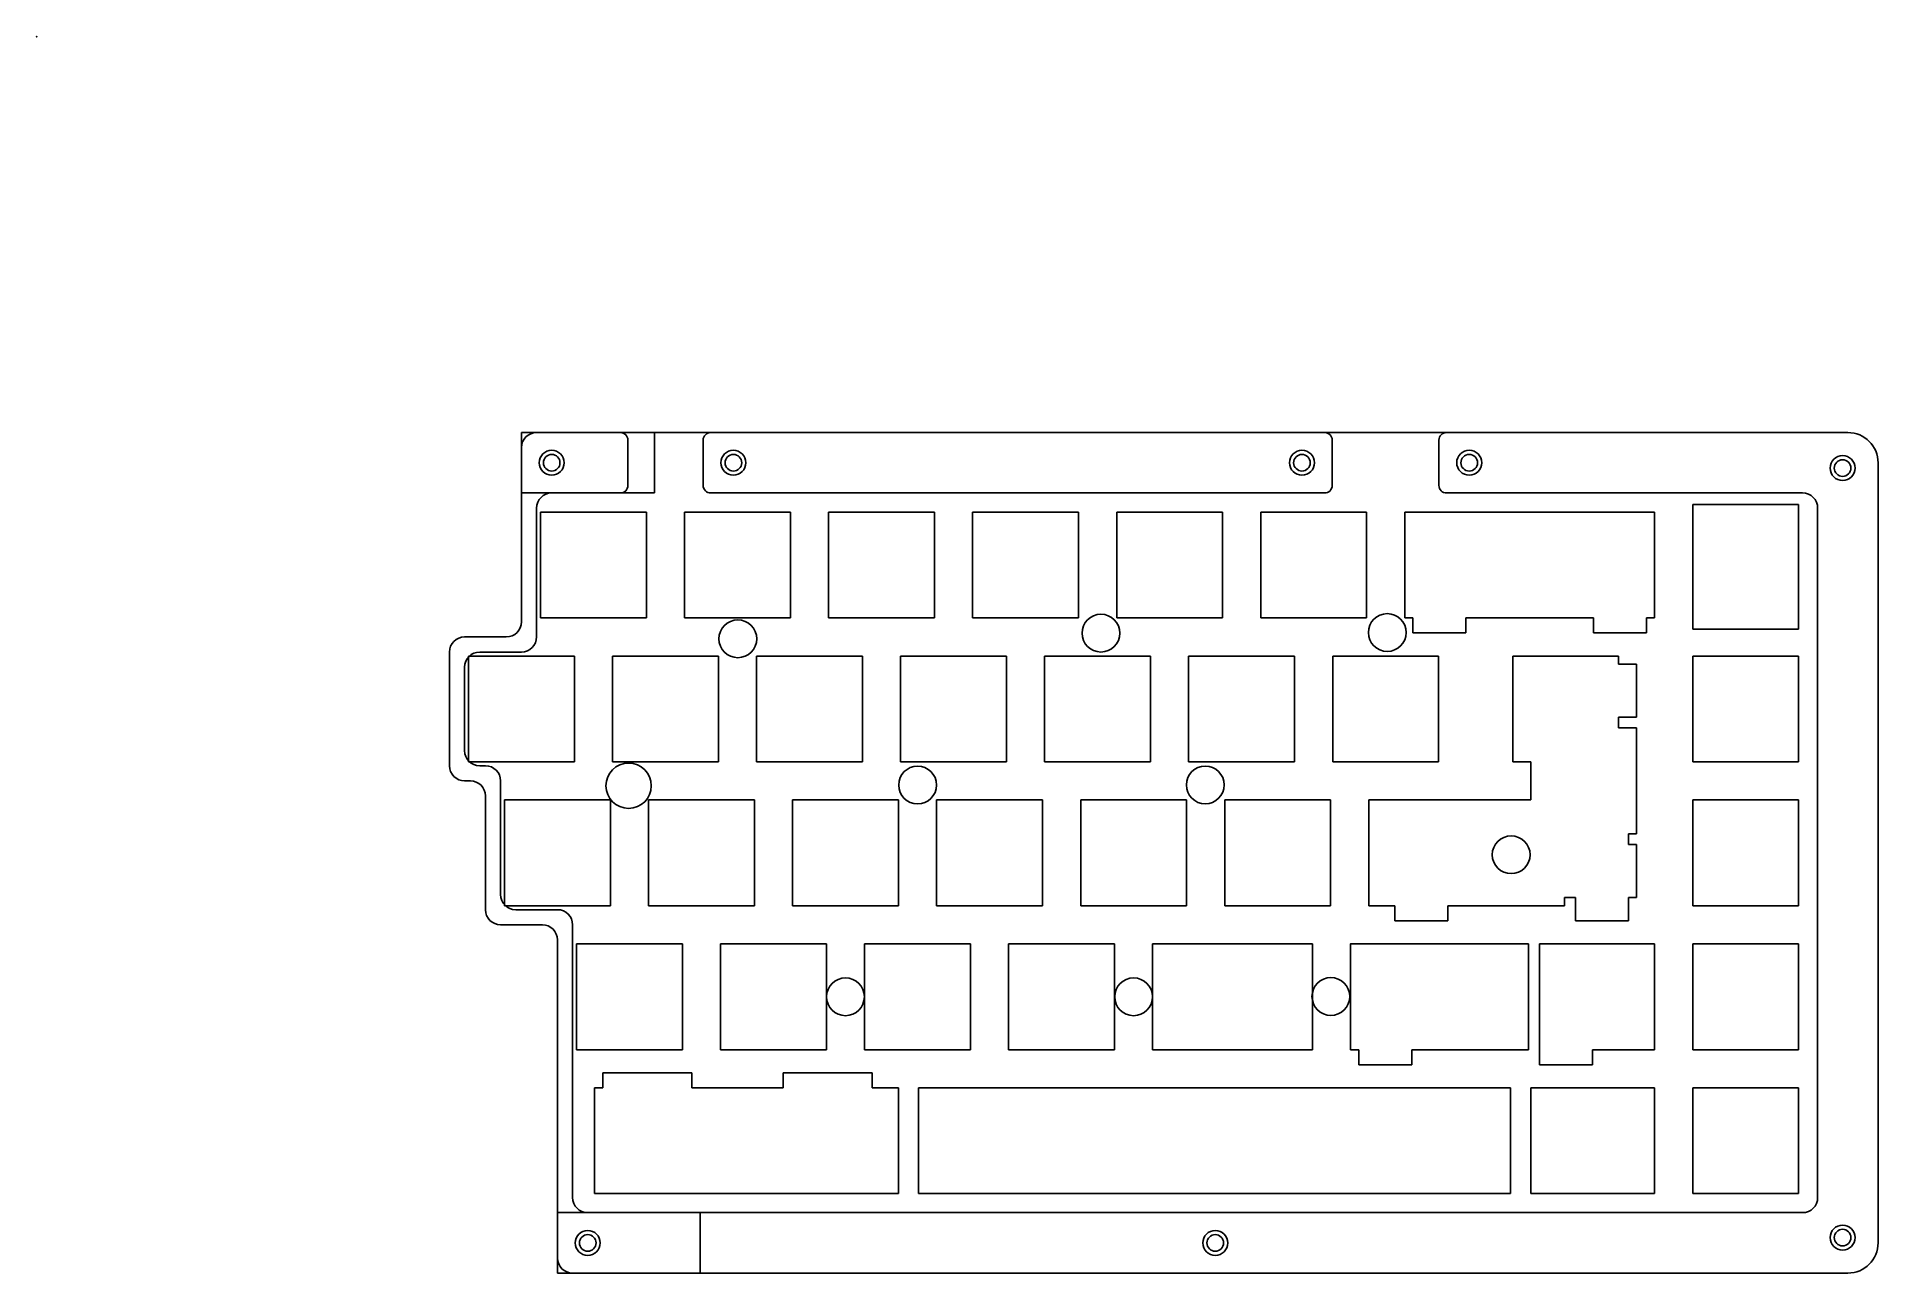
# Model space of a CAD drawing. Header units: centimetres. Extents: x 0 to 188, y -252 to 0.
# Drawn here: x 163.37 to 187.73, y -251.7 to -235.34 of the extents above; entities outside this region: 1.
import ezdxf

# ---------------------------------------------------------------- set-up
doc = ezdxf.new("R2010")
doc.units = ezdxf.units.CM
doc.header["$MEASUREMENT"] = 0
for name, color, linetype in [('case-right-65 v11_bottom-plate-right-65', 7, 'Continuous'), ('case-right-65 v11_Layer 1', 7, 'Continuous'), ('case-right-65 v11_right switch', 7, 'Continuous'), ('case-right-65 v11_right top', 7, 'Continuous')]:
    doc.layers.add(name, color=color, linetype=linetype)

msp = doc.modelspace()

# ---------------------------------------------------------------- linework, layer by layer
at = {"layer": 'case-right-65 v11_bottom-plate-right-65'}
for p, q in [((169.982, -240.573, -1.1), (187.327, -240.573, -1.1)), ((169.782, -243.078, -1.1), (169.782, -240.773, -1.1)), ((187.727, -240.973, -1.1), (187.727, -251.298, -1.1)), ((169.03, -243.278, -1.1), (169.582, -243.278, -1.1)), ((168.83, -244.983, -1.1), (168.83, -243.478, -1.1)), ((169.106, -245.183, -1.1), (169.03, -245.183, -1.1)), ((169.306, -246.888, -1.1), (169.306, -245.383, -1.1)), ((170.059, -247.088, -1.1), (169.506, -247.088, -1.1)), ((170.259, -251.498, -1.1), (170.259, -247.288, -1.1)), ((187.327, -251.698, -1.1), (170.459, -251.698, -1.1))]:
    msp.add_line(p, q, dxfattribs=at)
for centre, radius in [((172.644, -243.303, -1.1), 0.25), ((177.447, -243.228, -1.1), 0.25), ((181.234, -243.22, -1.1), 0.25), ((171.2, -245.248, -1.1), 0.3), ((175.022, -245.238, -1.1), 0.25), ((178.827, -245.237, -1.1), 0.25), ((182.873, -246.161, -1.1), 0.25), ((174.068, -248.041, -1.1), 0.25), ((177.879, -248.041, -1.1), 0.25), ((180.488, -248.037, -1.1), 0.25)]:
    msp.add_circle(centre, radius, dxfattribs=at)
for points in [[(169.782, -240.773, -1.1), (169.782, -240.663, -1.1), (169.872, -240.573, -1.1), (169.982, -240.573, -1.1)], [(187.327, -240.573, -1.1), (187.548, -240.573, -1.1), (187.727, -240.752, -1.1), (187.727, -240.973, -1.1)], [(168.83, -243.478, -1.1), (168.83, -243.368, -1.1), (168.919, -243.278, -1.1), (169.03, -243.278, -1.1)], [(169.582, -243.278, -1.1), (169.693, -243.278, -1.1), (169.782, -243.189, -1.1), (169.782, -243.078, -1.1)], [(169.03, -245.183, -1.1), (168.919, -245.183, -1.1), (168.83, -245.094, -1.1), (168.83, -244.983, -1.1)], [(169.306, -245.383, -1.1), (169.306, -245.273, -1.1), (169.217, -245.183, -1.1), (169.106, -245.183, -1.1)], [(169.506, -247.088, -1.1), (169.396, -247.088, -1.1), (169.306, -246.999, -1.1), (169.306, -246.888, -1.1)], [(170.259, -247.288, -1.1), (170.259, -247.178, -1.1), (170.169, -247.088, -1.1), (170.059, -247.088, -1.1)], [(187.727, -251.298, -1.1), (187.727, -251.519, -1.1), (187.548, -251.698, -1.1), (187.327, -251.698, -1.1)], [(170.459, -251.698, -1.1), (170.348, -251.698, -1.1), (170.259, -251.609, -1.1), (170.259, -251.498, -1.1)]]:
    msp.add_open_spline(points, degree=3, dxfattribs=at)
for points in [[(170.292, -240.973, -1.1), (170.292, -241.034, -1.1), (170.243, -241.083, -1.1), (170.182, -241.083, -1.1), (170.122, -241.083, -1.1), (170.072, -241.034, -1.1), (170.072, -240.973, -1.1), (170.072, -240.913, -1.1), (170.122, -240.863, -1.1), (170.182, -240.863, -1.1), (170.243, -240.863, -1.1), (170.292, -240.913, -1.1), (170.292, -240.973, -1.1)], [(172.695, -240.973, -1.1), (172.695, -241.034, -1.1), (172.646, -241.083, -1.1), (172.585, -241.083, -1.1), (172.524, -241.083, -1.1), (172.475, -241.034, -1.1), (172.475, -240.973, -1.1), (172.475, -240.913, -1.1), (172.524, -240.863, -1.1), (172.585, -240.863, -1.1), (172.646, -240.863, -1.1), (172.695, -240.913, -1.1), (172.695, -240.973, -1.1)], [(180.216, -240.973, -1.1), (180.216, -241.034, -1.1), (180.167, -241.083, -1.1), (180.106, -241.083, -1.1), (180.046, -241.083, -1.1), (179.996, -241.034, -1.1), (179.996, -240.973, -1.1), (179.996, -240.913, -1.1), (180.046, -240.863, -1.1), (180.106, -240.863, -1.1), (180.167, -240.863, -1.1), (180.216, -240.913, -1.1), (180.216, -240.973, -1.1)], [(182.428, -240.973, -1.1), (182.428, -241.034, -1.1), (182.379, -241.083, -1.1), (182.318, -241.083, -1.1), (182.258, -241.083, -1.1), (182.208, -241.034, -1.1), (182.208, -240.973, -1.1), (182.208, -240.913, -1.1), (182.258, -240.863, -1.1), (182.318, -240.863, -1.1), (182.379, -240.863, -1.1), (182.428, -240.913, -1.1), (182.428, -240.973, -1.1)], [(187.367, -241.043, -1.1), (187.367, -241.104, -1.1), (187.318, -241.153, -1.1), (187.257, -241.153, -1.1), (187.197, -241.153, -1.1), (187.147, -241.104, -1.1), (187.147, -241.043, -1.1), (187.147, -240.983, -1.1), (187.197, -240.933, -1.1), (187.257, -240.933, -1.1), (187.318, -240.933, -1.1), (187.367, -240.983, -1.1), (187.367, -241.043, -1.1)], [(170.769, -251.298, -1.1), (170.769, -251.359, -1.1), (170.719, -251.408, -1.1), (170.659, -251.408, -1.1), (170.598, -251.408, -1.1), (170.549, -251.359, -1.1), (170.549, -251.298, -1.1), (170.549, -251.238, -1.1), (170.598, -251.188, -1.1), (170.659, -251.188, -1.1), (170.719, -251.188, -1.1), (170.769, -251.238, -1.1), (170.769, -251.298, -1.1)], [(179.069, -251.298, -1.1), (179.069, -251.359, -1.1), (179.019, -251.408, -1.1), (178.959, -251.408, -1.1), (178.898, -251.408, -1.1), (178.849, -251.359, -1.1), (178.849, -251.298, -1.1), (178.849, -251.238, -1.1), (178.898, -251.188, -1.1), (178.959, -251.188, -1.1), (179.019, -251.188, -1.1), (179.069, -251.238, -1.1), (179.069, -251.298, -1.1)], [(187.367, -251.228, -1.1), (187.367, -251.289, -1.1), (187.318, -251.338, -1.1), (187.257, -251.338, -1.1), (187.197, -251.338, -1.1), (187.147, -251.289, -1.1), (187.147, -251.228, -1.1), (187.147, -251.168, -1.1), (187.197, -251.118, -1.1), (187.257, -251.118, -1.1), (187.318, -251.118, -1.1), (187.367, -251.168, -1.1), (187.367, -251.228, -1.1)]]:
    msp.add_open_spline(points, degree=3, knots=[0, 0, 0, 0, 1, 1, 1, 2, 2, 2, 3, 3, 3, 4, 4, 4, 4], dxfattribs=at)
msp.add_point((163.372, -235.335, -1.1), dxfattribs=at)
at = {"layer": 'case-right-65 v11_Layer 1'}
for p, q in [((171.09, -240.573, 0.3), (169.982, -240.573, 0.3)), ((180.406, -240.573, 0.3), (172.285, -240.573, 0.3)), ((187.327, -240.573, 0.3), (182.018, -240.573, 0.3)), ((169.782, -240.773, 0.3), (169.782, -241.573, 0.3)), ((171.19, -241.273, 0.3), (171.19, -240.673, 0.3)), ((172.185, -240.673, 0.3), (172.185, -241.273, 0.3)), ((180.506, -241.273, 0.3), (180.506, -240.673, 0.3)), ((181.918, -240.673, 0.3), (181.918, -241.273, 0.3)), ((187.727, -251.298, 0.3), (187.727, -240.973, 0.3)), ((169.782, -241.573, 0.3), (169.782, -243.078, 0.3)), ((169.982, -243.278, 0.3), (169.982, -241.573, 0.3)), ((170.182, -241.373, 0.3), (171.09, -241.373, 0.3)), ((172.285, -241.373, 0.3), (180.406, -241.373, 0.3)), ((182.018, -241.373, 0.3), (186.727, -241.373, 0.3)), ((186.927, -241.573, 0.3), (186.927, -250.698, 0.3)), ((169.582, -243.278, 0.3), (169.03, -243.278, 0.3)), ((168.83, -243.478, 0.3), (168.83, -244.983, 0.3)), ((169.23, -243.478, 0.3), (169.782, -243.478, 0.3)), ((169.03, -244.783, 0.3), (169.03, -243.678, 0.3)), ((169.306, -244.983, 0.3), (169.23, -244.983, 0.3)), ((169.03, -245.183, 0.3), (169.106, -245.183, 0.3)), ((169.506, -246.688, 0.3), (169.506, -245.183, 0.3)), ((169.306, -245.383, 0.3), (169.306, -246.888, 0.3)), ((170.259, -246.888, 0.3), (169.706, -246.888, 0.3)), ((169.506, -247.088, 0.3), (170.059, -247.088, 0.3)), ((170.459, -250.698, 0.3), (170.459, -247.088, 0.3)), ((170.259, -247.288, 0.3), (170.259, -251.498, 0.3)), ((186.727, -250.898, 0.3), (170.659, -250.898, 0.3)), ((170.459, -251.698, 0.3), (187.327, -251.698, 0.3))]:
    msp.add_line(p, q, dxfattribs=at)
for points in [[(169.982, -240.573, 0.3), (169.872, -240.573, 0.3), (169.782, -240.663, 0.3), (169.782, -240.773, 0.3)], [(171.19, -240.673, 0.3), (171.19, -240.618, 0.3), (171.145, -240.573, 0.3), (171.09, -240.573, 0.3)], [(172.285, -240.573, 0.3), (172.23, -240.573, 0.3), (172.185, -240.618, 0.3), (172.185, -240.673, 0.3)], [(180.506, -240.673, 0.3), (180.506, -240.618, 0.3), (180.462, -240.573, 0.3), (180.406, -240.573, 0.3)], [(182.018, -240.573, 0.3), (181.963, -240.573, 0.3), (181.918, -240.618, 0.3), (181.918, -240.673, 0.3)], [(187.727, -240.973, 0.3), (187.727, -240.752, 0.3), (187.548, -240.573, 0.3), (187.327, -240.573, 0.3)], [(171.09, -241.373, 0.3), (171.145, -241.373, 0.3), (171.19, -241.329, 0.3), (171.19, -241.273, 0.3)], [(172.185, -241.273, 0.3), (172.185, -241.328, 0.3), (172.23, -241.373, 0.3), (172.285, -241.373, 0.3)], [(180.406, -241.373, 0.3), (180.462, -241.373, 0.3), (180.506, -241.328, 0.3), (180.506, -241.273, 0.3)], [(181.918, -241.273, 0.3), (181.918, -241.328, 0.3), (181.963, -241.373, 0.3), (182.018, -241.373, 0.3)], [(169.982, -241.573, 0.3), (169.982, -241.463, 0.3), (170.072, -241.373, 0.3), (170.182, -241.373, 0.3)], [(186.727, -241.373, 0.3), (186.838, -241.373, 0.3), (186.927, -241.463, 0.3), (186.927, -241.573, 0.3)], [(169.03, -243.278, 0.3), (168.919, -243.278, 0.3), (168.83, -243.368, 0.3), (168.83, -243.478, 0.3)], [(169.782, -243.078, 0.3), (169.782, -243.189, 0.3), (169.693, -243.278, 0.3), (169.582, -243.278, 0.3)], [(169.782, -243.478, 0.3), (169.893, -243.478, 0.3), (169.982, -243.389, 0.3), (169.982, -243.278, 0.3)], [(169.03, -243.678, 0.3), (169.03, -243.568, 0.3), (169.119, -243.478, 0.3), (169.23, -243.478, 0.3)], [(168.83, -244.983, 0.3), (168.83, -245.094, 0.3), (168.919, -245.183, 0.3), (169.03, -245.183, 0.3)], [(169.23, -244.983, 0.3), (169.119, -244.983, 0.3), (169.03, -244.894, 0.3), (169.03, -244.783, 0.3)], [(169.506, -245.183, 0.3), (169.506, -245.073, 0.3), (169.417, -244.983, 0.3), (169.306, -244.983, 0.3)], [(169.106, -245.183, 0.3), (169.217, -245.183, 0.3), (169.306, -245.273, 0.3), (169.306, -245.383, 0.3)], [(169.706, -246.888, 0.3), (169.596, -246.888, 0.3), (169.506, -246.799, 0.3), (169.506, -246.688, 0.3)], [(169.306, -246.888, 0.3), (169.306, -246.999, 0.3), (169.396, -247.088, 0.3), (169.506, -247.088, 0.3)], [(170.459, -247.088, 0.3), (170.459, -246.978, 0.3), (170.369, -246.888, 0.3), (170.259, -246.888, 0.3)], [(170.059, -247.088, 0.3), (170.169, -247.088, 0.3), (170.259, -247.178, 0.3), (170.259, -247.288, 0.3)], [(170.659, -250.898, 0.3), (170.548, -250.898, 0.3), (170.459, -250.809, 0.3), (170.459, -250.698, 0.3)], [(186.927, -250.698, 0.3), (186.927, -250.809, 0.3), (186.838, -250.898, 0.3), (186.727, -250.898, 0.3)], [(187.327, -251.698, 0.3), (187.548, -251.698, 0.3), (187.727, -251.519, 0.3), (187.727, -251.298, 0.3)], [(170.259, -251.498, 0.3), (170.259, -251.609, 0.3), (170.348, -251.698, 0.3), (170.459, -251.698, 0.3)]]:
    msp.add_open_spline(points, degree=3, dxfattribs=at)
for points in [[(170.347, -240.973, 0.3), (170.347, -241.064, 0.3), (170.273, -241.138, 0.3), (170.182, -241.138, 0.3), (170.091, -241.138, 0.3), (170.017, -241.064, 0.3), (170.017, -240.973, 0.3), (170.017, -240.882, 0.3), (170.091, -240.808, 0.3), (170.182, -240.808, 0.3), (170.273, -240.808, 0.3), (170.347, -240.882, 0.3), (170.347, -240.973, 0.3)], [(172.75, -240.973, 0.3), (172.75, -241.064, 0.3), (172.676, -241.138, 0.3), (172.585, -241.138, 0.3), (172.494, -241.138, 0.3), (172.42, -241.064, 0.3), (172.42, -240.973, 0.3), (172.42, -240.882, 0.3), (172.494, -240.808, 0.3), (172.585, -240.808, 0.3), (172.676, -240.808, 0.3), (172.75, -240.882, 0.3), (172.75, -240.973, 0.3)], [(180.271, -240.973, 0.3), (180.271, -241.064, 0.3), (180.198, -241.138, 0.3), (180.106, -241.138, 0.3), (180.015, -241.138, 0.3), (179.941, -241.064, 0.3), (179.941, -240.973, 0.3), (179.941, -240.882, 0.3), (180.015, -240.808, 0.3), (180.106, -240.808, 0.3), (180.198, -240.808, 0.3), (180.271, -240.882, 0.3), (180.271, -240.973, 0.3)], [(182.483, -240.973, 0.3), (182.483, -241.064, 0.3), (182.409, -241.138, 0.3), (182.318, -241.138, 0.3), (182.227, -241.138, 0.3), (182.153, -241.064, 0.3), (182.153, -240.973, 0.3), (182.153, -240.882, 0.3), (182.227, -240.808, 0.3), (182.318, -240.808, 0.3), (182.409, -240.808, 0.3), (182.483, -240.882, 0.3), (182.483, -240.973, 0.3)], [(187.422, -241.043, 0.3), (187.422, -241.134, 0.3), (187.348, -241.208, 0.3), (187.257, -241.208, 0.3), (187.166, -241.208, 0.3), (187.092, -241.134, 0.3), (187.092, -241.043, 0.3), (187.092, -240.952, 0.3), (187.166, -240.878, 0.3), (187.257, -240.878, 0.3), (187.348, -240.878, 0.3), (187.422, -240.952, 0.3), (187.422, -241.043, 0.3)], [(187.422, -251.228, 0.3), (187.422, -251.319, 0.3), (187.348, -251.393, 0.3), (187.257, -251.393, 0.3), (187.166, -251.393, 0.3), (187.092, -251.319, 0.3), (187.092, -251.228, 0.3), (187.092, -251.137, 0.3), (187.166, -251.063, 0.3), (187.257, -251.063, 0.3), (187.348, -251.063, 0.3), (187.422, -251.137, 0.3), (187.422, -251.228, 0.3)], [(170.824, -251.298, 0.3), (170.824, -251.389, 0.3), (170.75, -251.463, 0.3), (170.659, -251.463, 0.3), (170.567, -251.463, 0.3), (170.494, -251.389, 0.3), (170.494, -251.298, 0.3), (170.494, -251.207, 0.3), (170.567, -251.133, 0.3), (170.659, -251.133, 0.3), (170.75, -251.133, 0.3), (170.824, -251.207, 0.3), (170.824, -251.298, 0.3)], [(179.124, -251.298, 0.3), (179.124, -251.389, 0.3), (179.05, -251.463, 0.3), (178.959, -251.463, 0.3), (178.867, -251.463, 0.3), (178.794, -251.389, 0.3), (178.794, -251.298, 0.3), (178.794, -251.207, 0.3), (178.867, -251.133, 0.3), (178.959, -251.133, 0.3), (179.05, -251.133, 0.3), (179.124, -251.207, 0.3), (179.124, -251.298, 0.3)]]:
    msp.add_open_spline(points, degree=3, knots=[0, 0, 0, 0, 1, 1, 1, 2, 2, 2, 3, 3, 3, 4, 4, 4, 4], dxfattribs=at)
msp.add_point((180.75, -247.341, 0.3), dxfattribs=at)
at = {"layer": 'case-right-65 v11_right switch'}
for p, q in [((169.982, -240.573, 0.3), (187.327, -240.573, 0.3)), ((169.782, -243.078, 0.3), (169.782, -240.773, 0.3)), ((187.727, -240.973, 0.3), (187.727, -251.298, 0.3)), ((186.675, -241.526, 0.3), (185.275, -241.526, 0.3)), ((185.275, -241.526, 0.3), (185.275, -243.176, 0.3)), ((186.675, -243.176, 0.3), (186.675, -241.526, 0.3)), ((170.035, -241.626, 0.3), (170.035, -243.026, 0.3)), ((171.435, -241.626, 0.3), (170.035, -241.626, 0.3)), ((171.435, -243.026, 0.3), (171.435, -241.626, 0.3)), ((171.94, -241.626, 0.3), (171.94, -243.026, 0.3)), ((173.34, -241.626, 0.3), (171.94, -241.626, 0.3)), ((173.34, -243.026, 0.3), (173.34, -241.626, 0.3)), ((173.845, -241.626, 0.3), (173.845, -243.026, 0.3)), ((175.245, -241.626, 0.3), (173.845, -241.626, 0.3)), ((175.245, -243.026, 0.3), (175.245, -241.626, 0.3)), ((177.15, -241.626, 0.3), (175.75, -241.626, 0.3)), ((175.75, -241.626, 0.3), (175.75, -243.026, 0.3)), ((177.15, -243.026, 0.3), (177.15, -241.626, 0.3)), ((179.055, -241.626, 0.3), (177.655, -241.626, 0.3)), ((177.655, -241.626, 0.3), (177.655, -243.026, 0.3)), ((179.055, -243.026, 0.3), (179.055, -241.626, 0.3)), ((180.96, -241.626, 0.3), (179.56, -241.626, 0.3)), ((179.56, -241.626, 0.3), (179.56, -243.026, 0.3)), ((180.96, -243.026, 0.3), (180.96, -241.626, 0.3)), ((181.465, -241.626, 0.3), (181.465, -243.026, 0.3)), ((184.77, -241.626, 0.3), (181.465, -241.626, 0.3)), ((184.77, -243.026, 0.3), (184.77, -241.626, 0.3)), ((170.035, -243.026, 0.3), (171.435, -243.026, 0.3)), ((171.94, -243.026, 0.3), (173.34, -243.026, 0.3)), ((173.845, -243.026, 0.3), (175.245, -243.026, 0.3)), ((175.75, -243.026, 0.3), (177.15, -243.026, 0.3)), ((177.655, -243.026, 0.3), (179.055, -243.026, 0.3)), ((179.56, -243.026, 0.3), (180.96, -243.026, 0.3)), ((181.465, -243.026, 0.3), (181.574, -243.026, 0.3)), ((181.574, -243.026, 0.3), (181.574, -243.226, 0.3)), ((182.274, -243.226, 0.3), (182.274, -243.026, 0.3)), ((182.274, -243.026, 0.3), (183.961, -243.026, 0.3)), ((183.961, -243.026, 0.3), (183.961, -243.226, 0.3)), ((184.661, -243.026, 0.3), (184.77, -243.026, 0.3)), ((184.661, -243.226, 0.3), (184.661, -243.026, 0.3)), ((169.03, -243.278, 0.3), (169.582, -243.278, 0.3)), ((181.574, -243.226, 0.3), (182.274, -243.226, 0.3)), ((183.961, -243.226, 0.3), (184.661, -243.226, 0.3)), ((185.275, -243.176, 0.3), (186.675, -243.176, 0.3)), ((168.83, -244.983, 0.3), (168.83, -243.478, 0.3)), ((170.482, -243.531, 0.3), (169.082, -243.531, 0.3)), ((169.082, -243.531, 0.3), (169.082, -244.931, 0.3)), ((170.482, -244.931, 0.3), (170.482, -243.531, 0.3)), ((170.987, -243.531, 0.3), (170.987, -244.931, 0.3)), ((172.387, -243.531, 0.3), (170.987, -243.531, 0.3)), ((172.387, -244.931, 0.3), (172.387, -243.531, 0.3)), ((172.892, -243.531, 0.3), (172.892, -244.931, 0.3)), ((174.292, -243.531, 0.3), (172.892, -243.531, 0.3)), ((174.292, -244.931, 0.3), (174.292, -243.531, 0.3)), ((176.197, -243.531, 0.3), (174.797, -243.531, 0.3)), ((174.797, -243.531, 0.3), (174.797, -244.931, 0.3)), ((176.197, -244.931, 0.3), (176.197, -243.531, 0.3)), ((176.702, -243.531, 0.3), (176.702, -244.931, 0.3)), ((178.102, -243.531, 0.3), (176.702, -243.531, 0.3)), ((178.102, -244.931, 0.3), (178.102, -243.531, 0.3)), ((180.007, -243.531, 0.3), (178.607, -243.531, 0.3)), ((178.607, -243.531, 0.3), (178.607, -244.931, 0.3)), ((180.007, -244.931, 0.3), (180.007, -243.531, 0.3)), ((181.912, -243.531, 0.3), (180.512, -243.531, 0.3)), ((180.512, -243.531, 0.3), (180.512, -244.931, 0.3)), ((181.912, -244.931, 0.3), (181.912, -243.531, 0.3)), ((184.294, -243.531, 0.3), (182.894, -243.531, 0.3)), ((182.894, -243.531, 0.3), (182.894, -244.931, 0.3)), ((184.294, -243.64, 0.3), (184.294, -243.531, 0.3)), ((185.275, -243.531, 0.3), (185.275, -244.931, 0.3)), ((186.675, -243.531, 0.3), (185.275, -243.531, 0.3)), ((186.675, -244.931, 0.3), (186.675, -243.531, 0.3)), ((184.532, -243.64, 0.3), (184.294, -243.64, 0.3)), ((184.532, -244.34, 0.3), (184.532, -243.64, 0.3)), ((184.294, -244.34, 0.3), (184.532, -244.34, 0.3)), ((184.294, -244.483, 0.3), (184.294, -244.34, 0.3)), ((184.532, -244.483, 0.3), (184.294, -244.483, 0.3)), ((184.532, -245.883, 0.3), (184.532, -244.483, 0.3)), ((169.082, -244.931, 0.3), (170.482, -244.931, 0.3)), ((170.987, -244.931, 0.3), (172.387, -244.931, 0.3)), ((172.892, -244.931, 0.3), (174.292, -244.931, 0.3)), ((174.797, -244.931, 0.3), (176.197, -244.931, 0.3)), ((176.702, -244.931, 0.3), (178.102, -244.931, 0.3)), ((178.607, -244.931, 0.3), (180.007, -244.931, 0.3)), ((180.512, -244.931, 0.3), (181.912, -244.931, 0.3)), ((182.894, -244.931, 0.3), (183.132, -244.931, 0.3)), ((183.132, -244.931, 0.3), (183.132, -245.436, 0.3)), ((185.275, -244.931, 0.3), (186.675, -244.931, 0.3)), ((169.106, -245.183, 0.3), (169.03, -245.183, 0.3)), ((169.306, -246.888, 0.3), (169.306, -245.383, 0.3)), ((170.959, -245.436, 0.3), (169.559, -245.436, 0.3)), ((169.559, -245.436, 0.3), (169.559, -246.836, 0.3)), ((170.959, -246.836, 0.3), (170.959, -245.436, 0.3)), ((172.864, -245.436, 0.3), (171.464, -245.436, 0.3)), ((171.464, -245.436, 0.3), (171.464, -246.836, 0.3)), ((172.864, -246.836, 0.3), (172.864, -245.436, 0.3)), ((174.769, -245.436, 0.3), (173.369, -245.436, 0.3)), ((173.369, -245.436, 0.3), (173.369, -246.836, 0.3)), ((174.769, -246.836, 0.3), (174.769, -245.436, 0.3)), ((175.274, -245.436, 0.3), (175.274, -246.836, 0.3)), ((176.674, -245.436, 0.3), (175.274, -245.436, 0.3)), ((176.674, -246.836, 0.3), (176.674, -245.436, 0.3)), ((177.179, -245.436, 0.3), (177.179, -246.836, 0.3)), ((178.579, -245.436, 0.3), (177.179, -245.436, 0.3)), ((178.579, -246.836, 0.3), (178.579, -245.436, 0.3)), ((179.084, -245.436, 0.3), (179.084, -246.836, 0.3)), ((180.484, -245.436, 0.3), (179.084, -245.436, 0.3)), ((180.484, -246.836, 0.3), (180.484, -245.436, 0.3)), ((180.989, -245.436, 0.3), (180.989, -246.836, 0.3)), ((183.132, -245.436, 0.3), (180.989, -245.436, 0.3)), ((186.675, -245.436, 0.3), (185.275, -245.436, 0.3)), ((185.275, -245.436, 0.3), (185.275, -246.836, 0.3)), ((186.675, -246.836, 0.3), (186.675, -245.436, 0.3)), ((184.423, -246.027, 0.3), (184.423, -245.883, 0.3)), ((184.423, -245.883, 0.3), (184.532, -245.883, 0.3)), ((184.532, -246.027, 0.3), (184.423, -246.027, 0.3)), ((184.532, -246.727, 0.3), (184.532, -246.027, 0.3)), ((169.559, -246.836, 0.3), (170.959, -246.836, 0.3)), ((171.464, -246.836, 0.3), (172.864, -246.836, 0.3)), ((173.369, -246.836, 0.3), (174.769, -246.836, 0.3)), ((175.274, -246.836, 0.3), (176.674, -246.836, 0.3)), ((177.179, -246.836, 0.3), (178.579, -246.836, 0.3)), ((179.084, -246.836, 0.3), (180.484, -246.836, 0.3)), ((180.989, -246.836, 0.3), (181.335, -246.836, 0.3)), ((181.335, -246.836, 0.3), (181.335, -247.036, 0.3)), ((182.035, -247.036, 0.3), (182.035, -246.836, 0.3)), ((182.035, -246.836, 0.3), (183.579, -246.836, 0.3)), ((183.579, -246.836, 0.3), (183.579, -246.727, 0.3)), ((183.579, -246.727, 0.3), (183.723, -246.727, 0.3)), ((183.723, -246.727, 0.3), (183.723, -247.036, 0.3)), ((184.423, -247.036, 0.3), (184.423, -246.727, 0.3)), ((184.423, -246.727, 0.3), (184.532, -246.727, 0.3)), ((185.275, -246.836, 0.3), (186.675, -246.836, 0.3)), ((170.059, -247.088, 0.3), (169.506, -247.088, 0.3)), ((181.335, -247.036, 0.3), (182.035, -247.036, 0.3)), ((183.723, -247.036, 0.3), (184.423, -247.036, 0.3)), ((170.259, -251.498, 0.3), (170.259, -247.288, 0.3)), ((171.911, -247.341, 0.3), (170.511, -247.341, 0.3)), ((170.511, -247.341, 0.3), (170.511, -248.741, 0.3)), ((171.911, -248.741, 0.3), (171.911, -247.341, 0.3)), ((173.816, -247.341, 0.3), (172.416, -247.341, 0.3)), ((172.416, -247.341, 0.3), (172.416, -248.741, 0.3)), ((173.816, -248.741, 0.3), (173.816, -247.341, 0.3)), ((175.721, -247.341, 0.3), (174.321, -247.341, 0.3)), ((174.321, -247.341, 0.3), (174.321, -248.741, 0.3)), ((175.721, -248.741, 0.3), (175.721, -247.341, 0.3)), ((177.626, -247.341, 0.3), (176.226, -247.341, 0.3)), ((176.226, -247.341, 0.3), (176.226, -248.741, 0.3)), ((177.626, -248.741, 0.3), (177.626, -247.341, 0.3)), ((180.245, -247.341, 0.3), (178.131, -247.341, 0.3)), ((178.131, -247.341, 0.3), (178.131, -248.741, 0.3)), ((180.245, -248.741, 0.3), (180.245, -247.341, 0.3)), ((180.75, -247.341, 0.3), (180.75, -248.741, 0.3)), ((183.103, -247.341, 0.3), (180.75, -247.341, 0.3)), ((183.103, -248.741, 0.3), (183.103, -247.341, 0.3)), ((184.77, -247.341, 0.3), (183.247, -247.341, 0.3)), ((183.247, -247.341, 0.3), (183.247, -248.941, 0.3)), ((184.77, -248.741, 0.3), (184.77, -247.341, 0.3)), ((186.675, -247.341, 0.3), (185.275, -247.341, 0.3)), ((185.275, -247.341, 0.3), (185.275, -248.741, 0.3)), ((186.675, -248.741, 0.3), (186.675, -247.341, 0.3)), ((170.511, -248.741, 0.3), (171.911, -248.741, 0.3)), ((172.416, -248.741, 0.3), (173.816, -248.741, 0.3)), ((174.321, -248.741, 0.3), (175.721, -248.741, 0.3)), ((176.226, -248.741, 0.3), (177.626, -248.741, 0.3)), ((178.131, -248.741, 0.3), (178.845, -248.741, 0.3)), ((178.845, -248.741, 0.3), (180.245, -248.741, 0.3)), ((180.75, -248.741, 0.3), (180.859, -248.741, 0.3)), ((180.859, -248.741, 0.3), (180.859, -248.941, 0.3)), ((181.559, -248.941, 0.3), (181.559, -248.741, 0.3)), ((181.559, -248.741, 0.3), (181.703, -248.741, 0.3)), ((181.703, -248.741, 0.3), (183.103, -248.741, 0.3)), ((183.947, -248.741, 0.3), (184.77, -248.741, 0.3)), ((183.947, -248.941, 0.3), (183.947, -248.741, 0.3)), ((185.275, -248.741, 0.3), (186.675, -248.741, 0.3)), ((170.858, -249.046, 0.3), (170.858, -249.246, 0.3)), ((172.034, -249.046, 0.3), (170.858, -249.046, 0.3)), ((172.034, -249.246, 0.3), (172.034, -249.046, 0.3)), ((174.422, -249.046, 0.3), (173.246, -249.046, 0.3)), ((173.246, -249.046, 0.3), (173.246, -249.246, 0.3)), ((174.422, -249.246, 0.3), (174.422, -249.046, 0.3)), ((180.859, -248.941, 0.3), (181.559, -248.941, 0.3)), ((183.247, -248.941, 0.3), (183.947, -248.941, 0.3)), ((170.858, -249.246, 0.3), (170.749, -249.246, 0.3)), ((170.749, -249.246, 0.3), (170.749, -250.646, 0.3)), ((173.246, -249.246, 0.3), (172.034, -249.246, 0.3)), ((174.769, -249.246, 0.3), (174.422, -249.246, 0.3)), ((174.769, -250.646, 0.3), (174.769, -249.246, 0.3)), ((182.865, -249.246, 0.3), (175.035, -249.246, 0.3)), ((175.035, -249.246, 0.3), (175.035, -250.646, 0.3)), ((182.865, -250.646, 0.3), (182.865, -249.246, 0.3)), ((184.77, -249.246, 0.3), (183.132, -249.246, 0.3)), ((183.132, -249.246, 0.3), (183.132, -250.646, 0.3)), ((184.77, -250.646, 0.3), (184.77, -249.246, 0.3)), ((186.675, -249.246, 0.3), (185.275, -249.246, 0.3)), ((185.275, -249.246, 0.3), (185.275, -250.646, 0.3)), ((186.675, -250.646, 0.3), (186.675, -249.246, 0.3)), ((170.749, -250.646, 0.3), (172.178, -250.646, 0.3)), ((172.178, -250.646, 0.3), (174.769, -250.646, 0.3)), ((175.035, -250.646, 0.3), (182.865, -250.646, 0.3)), ((183.132, -250.646, 0.3), (184.77, -250.646, 0.3)), ((185.275, -250.646, 0.3), (186.675, -250.646, 0.3)), ((187.327, -251.698, 0.3), (170.459, -251.698, 0.3))]:
    msp.add_line(p, q, dxfattribs=at)
for points in [[(169.782, -240.773, 0.3), (169.782, -240.663, 0.3), (169.872, -240.573, 0.3), (169.982, -240.573, 0.3)], [(187.327, -240.573, 0.3), (187.548, -240.573, 0.3), (187.727, -240.752, 0.3), (187.727, -240.973, 0.3)], [(168.83, -243.478, 0.3), (168.83, -243.368, 0.3), (168.919, -243.278, 0.3), (169.03, -243.278, 0.3)], [(169.582, -243.278, 0.3), (169.693, -243.278, 0.3), (169.782, -243.189, 0.3), (169.782, -243.078, 0.3)], [(169.03, -245.183, 0.3), (168.919, -245.183, 0.3), (168.83, -245.094, 0.3), (168.83, -244.983, 0.3)], [(169.306, -245.383, 0.3), (169.306, -245.273, 0.3), (169.217, -245.183, 0.3), (169.106, -245.183, 0.3)], [(169.506, -247.088, 0.3), (169.396, -247.088, 0.3), (169.306, -246.999, 0.3), (169.306, -246.888, 0.3)], [(170.259, -247.288, 0.3), (170.259, -247.178, 0.3), (170.169, -247.088, 0.3), (170.059, -247.088, 0.3)], [(187.727, -251.298, 0.3), (187.727, -251.519, 0.3), (187.548, -251.698, 0.3), (187.327, -251.698, 0.3)], [(170.459, -251.698, 0.3), (170.348, -251.698, 0.3), (170.259, -251.609, 0.3), (170.259, -251.498, 0.3)]]:
    msp.add_open_spline(points, degree=3, dxfattribs=at)
at = {"layer": 'case-right-65 v11_right top'}
for p, q in [((169.782, -240.573, 0.3), (169.782, -241.373, 0.3)), ((169.782, -240.573, 0.3), (171.544, -240.573, 0.3)), ((171.544, -240.573, 0.3), (171.544, -241.373, 0.3)), ((171.544, -241.373, 0.3), (169.782, -241.373, 0.3)), ((170.259, -251.699, 0.3), (170.259, -250.898, 0.3)), ((170.259, -250.898, 0.3), (172.145, -250.898, 0.3)), ((172.145, -250.898, 0.3), (172.145, -251.699, 0.3)), ((172.145, -251.699, 0.3), (170.259, -251.699, 0.3))]:
    msp.add_line(p, q, dxfattribs=at)
msp.add_point((0, 0, 0.3), dxfattribs=at)

doc.saveas('drawing.dxf')
